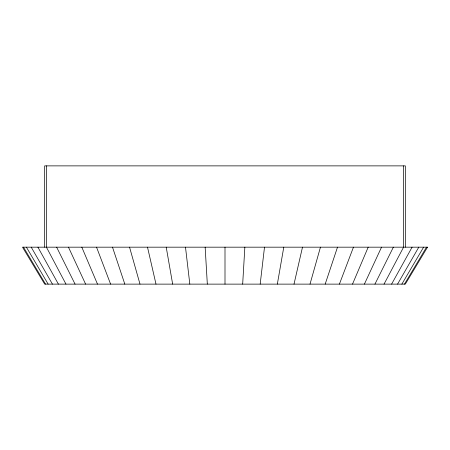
<?xml version="1.0" encoding="UTF-8"?>
<svg xmlns="http://www.w3.org/2000/svg" width="450" height="450" viewBox="0 0 450 450"><rect width="100%" height="100%" fill="white"/><g stroke="black" fill="none" stroke-linecap="round" stroke-linejoin="round"><path stroke-width="0.67" d="M242.674 284.124L244.851 247.174M260.179 284.124L264.504 247.174M277.346 284.124L283.781 247.174M294.007 284.124L302.496 247.174M310.005 284.124L320.456 247.174M325.187 284.124L337.506 247.174M339.401 284.124L353.464 247.174M352.513 284.124L368.19 247.174M364.393 284.124L381.532 247.174M374.94 284.124L393.373 247.174M384.036 284.124L403.588 247.174L403.594 165.876M391.601 284.124L412.088 247.174M397.564 284.124L418.781 247.174M401.861 284.124L423.608 247.174M404.46 284.124L426.527 247.174M23.473 247.174L45.54 284.124M26.393 247.174L48.139 284.124M31.219 247.174L52.436 284.124M37.913 247.174L58.399 284.124M65.964 284.124L46.412 247.174L46.406 165.876M56.627 247.174L75.06 284.124M68.468 247.174L85.607 284.124M81.81 247.174L97.487 284.124M96.536 247.174L110.599 284.124M112.494 247.174L124.813 284.124M129.544 247.174L139.995 284.124M147.504 247.174L155.993 284.124M166.219 247.174L172.654 284.124M185.496 247.174L189.821 284.124M205.149 247.174L207.326 284.124M405.326 247.174L405.326 165.876L44.674 165.876L44.674 247.174M225 247.174L225 284.124M427.5 247.174L405.326 284.124L44.674 284.124L22.5 247.174L427.5 247.174"/></g></svg>
